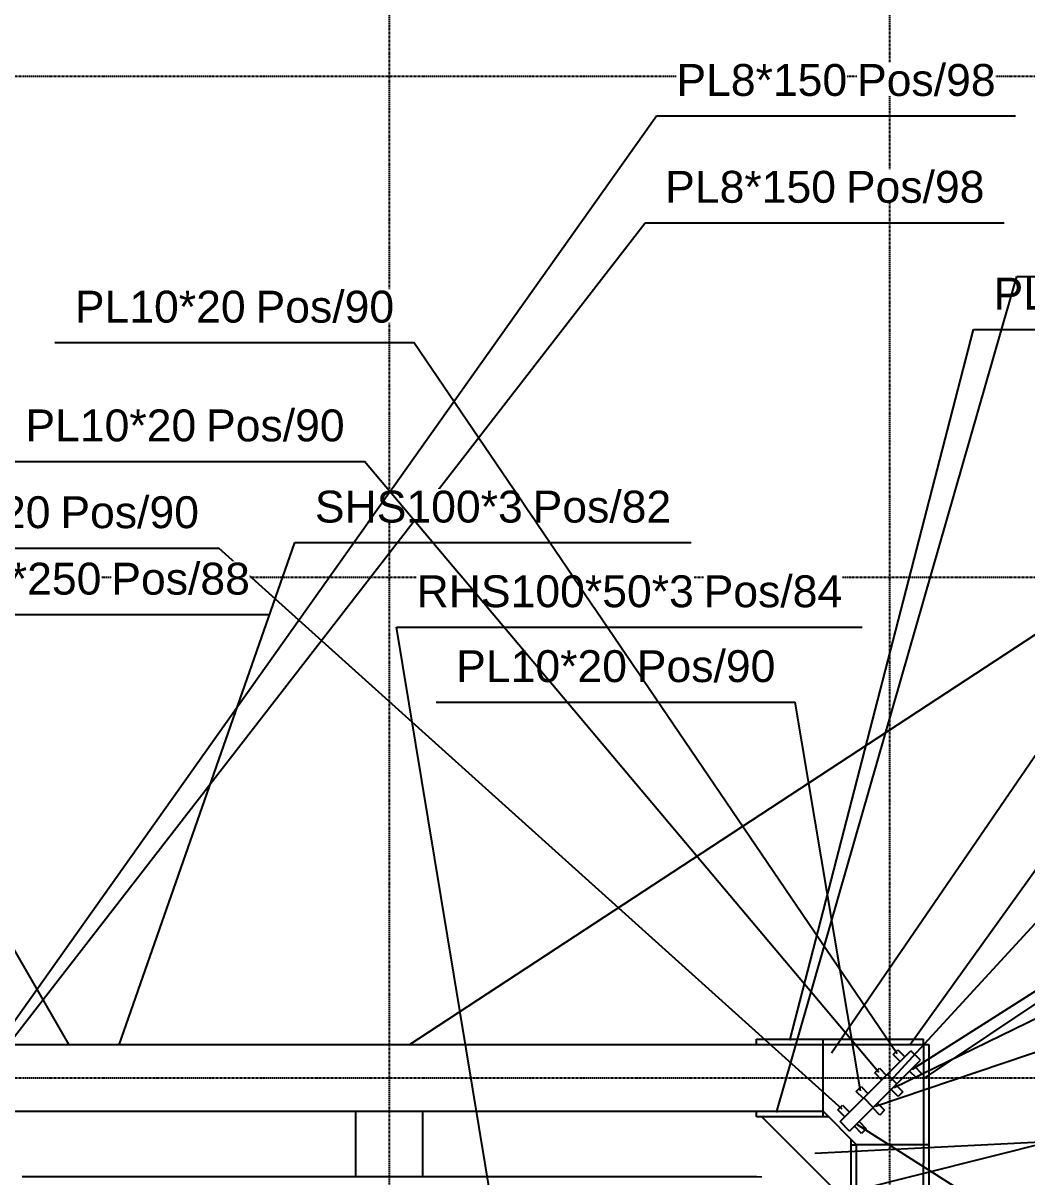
# Model space of a CAD drawing. Header units: millimetres. Extents: x -57554 to 16546, y 2142 to 98430.
# Drawn here: x 8016 to 9520, y 35949 to 37677 of the extents above; entities that cross this region are included whole.
import ezdxf

# ---------------------------------------------------------------- set-up
doc = ezdxf.new("R2010")
doc.units = ezdxf.units.MM
doc.linetypes.add('DXK_LINE_DOT3', pattern=[5.9187, 2.979, -0.9799, 0.9799, -0.9799])
doc.layers.add('S-Z2-A_TEXTUAL_ANNOTATION', color=7, linetype='Continuous')
doc.styles.add('Arial', font='ARIAL.TTF', dxfattribs={"height": 0.2})

msp = doc.modelspace()

# ---------------------------------------------------------------- linework, layer by layer
at = {"color": 1, "linetype": 'DXK_LINE_DOT3'}
for p, q in [((8565.2, 28847.3), (8565.2, 41847.3)), ((9315.2, 28847.3), (9315.2, 41847.3)), ((-6934.8, 37597.3), (15065.2, 37597.3)), ((-6934.8, 36847.3), (15065.2, 36847.3)), ((-6934.8, 36097.3), (15065.2, 36097.3))]:
    msp.add_line(p, q, dxfattribs=at)
at = {"color": 2, "linetype": 'Continuous'}
for p, q in [((9115.2, 36147.3), (9115.2, 36155.3)), ((9115.2, 36155.3), (9365.2, 36155.3)), ((9215.2, 36147.3), (9215.2, 36155.3)), ((9365.2, 36147.3), (9365.2, 36155.3)), ((7915.2, 36147.3), (9215.2, 36147.3)), ((9215.2, 36047.3), (9215.2, 36147.3)), ((9215.2, 36147.3), (9365.2, 36147.3)), ((9240.7, 36031.9), (9346.7, 36138)), ((9319.9, 36132.3), (9326.9, 36139.4)), ((9330.5, 36121.7), (9319.9, 36132.3)), ((9326.9, 36139.4), (9337.5, 36128.8)), ((9360.9, 36123.9), (9346.7, 36138)), ((9365.2, 36147.3), (9373.2, 36147.3)), ((9365.2, 36147.3), (9365.2, 35997.3)), ((9373.2, 36147.3), (9373.2, 35897.3)), ((9254.8, 36017.8), (9360.9, 36123.9)), ((9351.7, 36114.7), (9362.3, 36104.1)), ((9292.3, 36104.8), (9299.4, 36111.8)), ((9302.9, 36094.2), (9292.3, 36104.8)), ((9299.4, 36111.8), (9310, 36101.2)), ((9325.5, 36088.5), (9311.4, 36102.6)), ((9355.2, 36097), (9344.6, 36107.6)), ((9362.3, 36104.1), (9355.2, 36097)), ((9264.7, 36077.2), (9271.8, 36084.3)), ((9271.8, 36084.3), (9282.4, 36073.7)), ((9327.6, 36069.4), (9317, 36080)), ((9324.1, 36087.1), (9334.7, 36076.5)), ((9275.3, 36066.6), (9264.7, 36077.2)), ((9290.2, 36053.2), (9276, 36067.3)), ((9334.7, 36076.5), (9327.6, 36069.4)), ((7915.2, 36047.3), (9215.2, 36047.3)), ((8515.2, 35949.4), (8515.2, 36047.3)), ((8615.2, 35949.4), (8615.2, 36047.3)), ((9115.2, 36039.3), (9115.2, 36047.3)), ((9265.2, 35997.3), (9215.2, 36047.3)), ((9215.2, 36039.3), (9215.2, 36047.3)), ((9237.1, 36049.6), (9244.2, 36056.7)), ((9247.7, 36039), (9237.1, 36049.6)), ((9244.2, 36056.7), (9254.8, 36046.1)), ((9300.1, 36041.8), (9289.5, 36052.4)), ((9296.5, 36059.5), (9307.1, 36048.9)), ((9307.1, 36048.9), (9300.1, 36041.8)), ((9223.2, 36039.3), (9115.2, 36039.3)), ((9257.2, 35905.3), (9123.2, 36039.3)), ((9254.8, 36017.8), (9240.7, 36031.9)), ((9269, 36031.9), (9279.6, 36021.3)), ((9272.5, 36014.3), (9261.9, 36024.9)), ((9279.6, 36021.3), (9272.5, 36014.3)), ((9257.2, 35897.3), (9257.2, 36005.3)), ((9257.2, 35997.3), (9265.2, 35997.3)), ((9365.2, 35997.3), (9265.2, 35997.3)), ((9265.2, 35969.5), (9265.2, 35997.3)), ((9373.2, 35997.3), (9365.2, 35997.3)), ((9365.2, 35997.3), (9365.2, 35969.5)), ((9265.2, 35631.8), (9265.2, 35969.5)), ((9365.2, 35591.3), (9365.2, 35969.5)), ((9115.2, 35949.4), (8015.2, 35949.4)), ((9123.3, 35948.7), (9115.2, 35949.4))]:
    msp.add_line(p, q, dxfattribs=at)
at = {"layer": 'S-Z2-A_TEXTUAL_ANNOTATION'}
for p, q in [((8965.2, 37537.9), (9503.3, 37537.9)), ((8948.4, 37377.9), (9486.5, 37377.9)), ((9440.4, 37217.9), (9978.6, 37217.9)), ((8064, 37198.4), (8602.1, 37198.4)), ((9315.6, 36092.7), (10328, 37193.6)), ((7989.9, 37020.6), (8528, 37020.6)), ((7771.6, 36890.6), (8309.8, 36890.6)), ((8160.2, 36146.8), (8423.6, 36899)), ((8423.6, 36899), (9017.3, 36899)), ((9348.9, 36110.4), (10533.2, 36862.5)), ((7847.9, 36791.1), (8386.1, 36791.1)), ((8576, 36772.2), (9273.4, 36772.2)), ((9344.9, 36146.8), (9720.6, 36670.5)), ((8635.3, 36660.1), (9173.4, 36660.1)), ((9270.9, 36078), (9173.4, 36660.1)), ((9321.3, 36082.8), (10469.1, 36642.5)), ((9367, 36097), (9970.6, 36500.4)), ((9293.7, 36055.2), (10295.4, 36394)), ((9259, 35927.6), (9878.9, 36083.7)), ((9202.7, 35984.8), (10687.9, 36058)), ((9266.2, 36027.6), (10255.2, 35400.6))]:
    msp.add_line(p, q, dxfattribs=at)

# ---------------------------------------------------------------- wipeouts: each hides what was drawn before it
for points in [[(9234.1, 37407.9), (9234.1, 37457.9), (8978.4, 37457.9), (8978.4, 37407.9)], [(9726.1, 37247.9), (9726.1, 37297.9), (9470.4, 37297.9), (9470.4, 37247.9)], [(8920.9, 36690.1), (8920.9, 36740.1), (8665.3, 36740.1), (8665.3, 36690.1)], [(9143.4, 36690.1), (9143.4, 36740.1), (8935.9, 36740.1), (8935.9, 36690.1)]]:
    msp.add_wipeout(points).dxf.layer = 'S-Z2-A_TEXTUAL_ANNOTATION'

# ---------------------------------------------------------------- next in the draw order: linework, layer by layer
for p, q in [((7912.4, 36042), (8948.4, 37377.9)), ((9505.4, 37297.6), (10043.5, 37297.6)), ((9243.4, 36050.5), (8309.8, 36890.6)), ((8745.4, 35746.8), (8576, 36772.2))]:
    msp.add_line(p, q, dxfattribs=at)

# ---------------------------------------------------------------- next in the draw order: texts
at = {"layer": 'S-Z2-A_TEXTUAL_ANNOTATION', "style": 'Arial'}
for s, p in [('PL8*150', (8978.4, 37407.9)), ('PL8*250', (9470.4, 37247.9)), ('PL10*20', (8665.3, 36690.1)), ('Pos/90', (8935.9, 36690.1))]:
    msp.add_text(s, height=47.75, dxfattribs=at).set_placement(p)

# ---------------------------------------------------------------- next in the draw order: wipeouts: each hides what was drawn before it
for points in [[(9250.8, 37567.9), (9250.8, 37617.9), (8995.2, 37617.9), (8995.2, 37567.9)], [(9473.3, 37567.9), (9473.3, 37617.9), (9265.8, 37617.9), (9265.8, 37567.9)], [(9456.5, 37407.9), (9456.5, 37457.9), (9249.1, 37457.9), (9249.1, 37407.9)]]:
    msp.add_wipeout(points).dxf.layer = 'S-Z2-A_TEXTUAL_ANNOTATION'

# ---------------------------------------------------------------- next in the draw order: texts
for s, p in [('PL8*150', (8995.2, 37567.9)), ('Pos/98', (9265.8, 37567.9)), ('Pos/98', (9249.1, 37407.9))]:
    msp.add_text(s, height=47.75, dxfattribs=at).set_placement(p)

# ---------------------------------------------------------------- next in the draw order: wipeouts: each hides what was drawn before it
for points in [[(8764.8, 36929), (8764.8, 36979), (8453.6, 36979), (8453.6, 36929)], [(8987.3, 36929), (8987.3, 36979), (8779.8, 36979), (8779.8, 36929)], [(8057.3, 36920.6), (8057.3, 36970.6), (7801.6, 36970.6), (7801.6, 36920.6)], [(8279.8, 36920.6), (8279.8, 36970.6), (8072.3, 36970.6), (8072.3, 36920.6)], [(8356.1, 36821.1), (8356.1, 36871.1), (8148.6, 36871.1), (8148.6, 36821.1)], [(9021, 36802.2), (9021, 36852.2), (8606, 36852.2), (8606, 36802.2)], [(9243.4, 36802.2), (9243.4, 36852.2), (9036, 36852.2), (9036, 36802.2)]]:
    msp.add_wipeout(points).dxf.layer = 'S-Z2-A_TEXTUAL_ANNOTATION'

# ---------------------------------------------------------------- next in the draw order: linework, layer by layer
at = {"layer": 'S-Z2-A_TEXTUAL_ANNOTATION'}
for p, q in [((8085.4, 36146.8), (7210.4, 37662.3)), ((9145.4, 36045.4), (9505.4, 37297.6)), ((9165.4, 36153.4), (9440.4, 37217.9)), ((9326.1, 36133.2), (8602.1, 37198.4)), ((9227.6, 36134.8), (9876.9, 37082.7)), ((9298.5, 36105.6), (8528, 37020.6)), ((8594.9, 36146.8), (9618.5, 36817.8))]:
    msp.add_line(p, q, dxfattribs=at)

# ---------------------------------------------------------------- next in the draw order: texts
at = {"layer": 'S-Z2-A_TEXTUAL_ANNOTATION', "style": 'Arial'}
for s, height, p in [('SHS100*3', 47.75, (8453.6, 36929)), ('Pos/82', 47.75, (8779.8, 36929)), ('PL10*20', 47.75, (7801.6, 36920.6)), ('Pos/90', 47.75, (8072.3, 36920.6)), ('Pos/88', 47.75, (8148.6, 36821.1)), ('RHS100*50*3', 47.754, (8606, 36802.2)), ('Pos/84', 47.75, (9036, 36802.2))]:
    msp.add_text(s, height=height, dxfattribs=at).set_placement(p)

# ---------------------------------------------------------------- next in the draw order: wipeouts: each hides what was drawn before it
msp.add_wipeout([(8133.6, 36821.1), (8133.6, 36871.1), (7877.9, 36871.1), (7877.9, 36821.1)]).dxf.layer = 'S-Z2-A_TEXTUAL_ANNOTATION'

# ---------------------------------------------------------------- next in the draw order: linework, layer by layer
at = {"layer": 'S-Z2-A_TEXTUAL_ANNOTATION'}
msp.add_line((7870.2, 35995), (8965.2, 37537.9), dxfattribs=at)

# ---------------------------------------------------------------- next in the draw order: texts
at = {"layer": 'S-Z2-A_TEXTUAL_ANNOTATION', "style": 'Arial'}
msp.add_text('PL8*250', height=47.75, dxfattribs=at).set_placement((7877.9, 36821.1))

# ---------------------------------------------------------------- next in the draw order: wipeouts: each hides what was drawn before it
for points in [[(8349.7, 37228.4), (8349.7, 37278.4), (8094, 37278.4), (8094, 37228.4)], [(8572.1, 37228.4), (8572.1, 37278.4), (8364.7, 37278.4), (8364.7, 37228.4)], [(8275.5, 37050.6), (8275.5, 37100.6), (8019.9, 37100.6), (8019.9, 37050.6)], [(8498, 37050.6), (8498, 37100.6), (8290.5, 37100.6), (8290.5, 37050.6)]]:
    msp.add_wipeout(points).dxf.layer = 'S-Z2-A_TEXTUAL_ANNOTATION'

# ---------------------------------------------------------------- next in the draw order: texts
for s, p in [('PL10*20', (8094, 37228.4)), ('Pos/90', (8364.7, 37228.4)), ('PL10*20', (8019.9, 37050.6)), ('Pos/90', (8290.5, 37050.6))]:
    msp.add_text(s, height=47.75, dxfattribs=at).set_placement(p)

doc.saveas('drawing.dxf')
